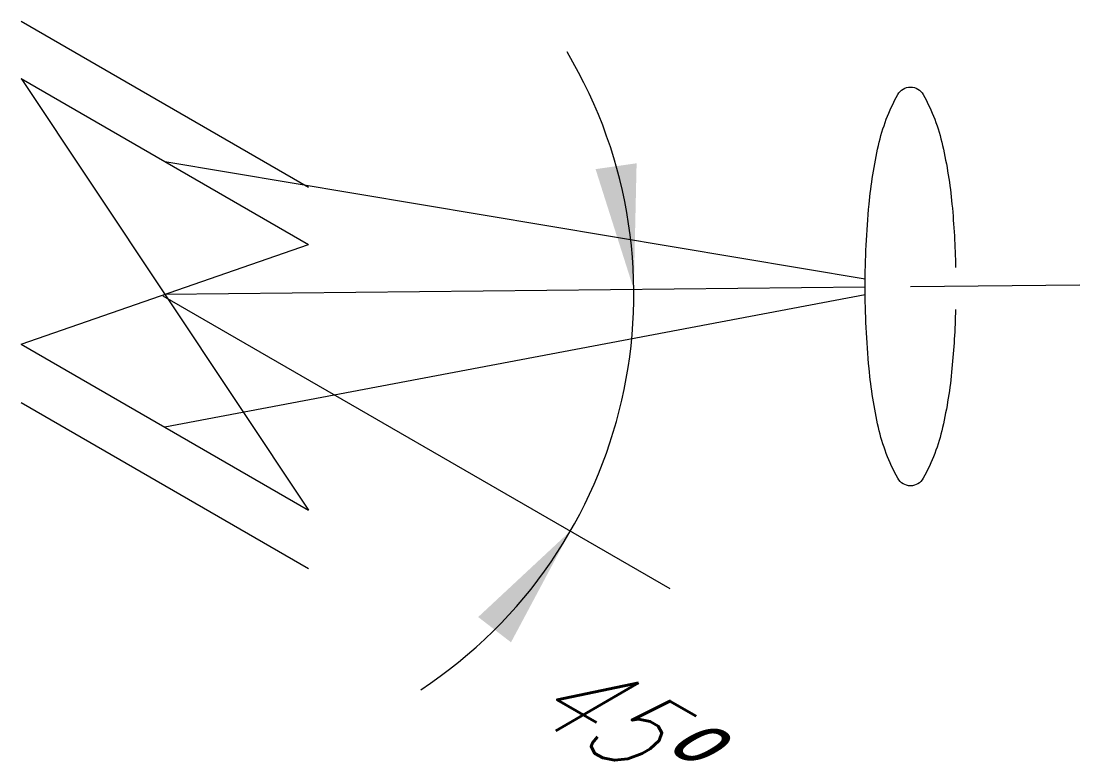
# Model space of a CAD drawing. Header units: millimetres. Extents: x -9987.35 to -9986.07, y -67 to -66.11.
import ezdxf

# ---------------------------------------------------------------- set-up
doc = ezdxf.new("R2010")
doc.units = ezdxf.units.MM
doc.layers.add('Tub_iso_válvulas', color=2, linetype='Continuous')
doc.styles.add('ISOPOS80', font='ROMANSBR', dxfattribs={"width": 0.85, "oblique": 30, "height": 2})

msp = doc.modelspace()

# ---------------------------------------------------------------- linework, layer by layer
at = {"layer": 'Tub_iso_válvulas'}
for p, q in [((-9987.3483, -66.1073), (-9987.0018, -66.3073)), ((-9987.3483, -66.1764), (-9987.0018, -66.3764)), ((-9987.3483, -66.1764), (-9987.0018, -66.6968)), ((-9987.3483, -66.4968), (-9987.0018, -66.3764)), ((-9987.3483, -66.4968), (-9987.0018, -66.6968)), ((-9987.3483, -66.5671), (-9987.0018, -66.7671))]:
    msp.add_line(p, q, dxfattribs=at)
at = {"layer": 'Tub_iso_válvulas', "color": 1}
for p, q in [((-9987.175, -66.2764), (-9986.3301, -66.418)), ((-9987.175, -66.4366), (-9986.3302, -66.4277)), ((-9986.2755, -66.4271), (-9986.0713, -66.425)), ((-9987.1772, -66.4383), (-9986.5657, -66.7914)), ((-9986.3301, -66.4374), (-9987.175, -66.5968))]:
    msp.add_line(p, q, dxfattribs=at)
for points in [[(-9986.2212, -66.4549, -0.016923), (-9986.2255, -66.5262, -0.032447), (-9986.2368, -66.5971, -0.069756), (-9986.2601, -66.6584, -0.273671), (-9986.2755, -66.6675, -0.273671), (-9986.2909, -66.6584, -0.069756), (-9986.3142, -66.5971, -0.032447), (-9986.3255, -66.5262, -0.023495), (-9986.3302, -66.4271, -0.023495), (-9986.3255, -66.3281, -0.032447), (-9986.3142, -66.2571, -0.069756), (-9986.2909, -66.1958, -0.273671), (-9986.2755, -66.1867, -0.273671)], [(-9986.2755, -66.1867, -0.273671), (-9986.2601, -66.1958, -0.069756), (-9986.2368, -66.2571, -0.032447), (-9986.2255, -66.3281, -0.018045), (-9986.2211, -66.4041, -0.023495)]]:
    msp.add_lwpolyline(points, format="xyb", dxfattribs=at)
msp.add_arc((-9987.1801, -66.4366), 0.5708, 303.3518, 30.8022, dxfattribs=at)
for points in [[(-9986.6554, -66.2857), (-9986.6059, -66.2786), (-9986.6093, -66.4306)], [(-9986.7574, -66.8562), (-9986.797, -66.8257), (-9986.6858, -66.7221)]]:
    msp.add_solid(points, dxfattribs=at)

# ---------------------------------------------------------------- texts
at = {"layer": 'Tub_iso_válvulas', "style": 'ISOPOS80', "oblique": 30, "width": 0.85}
msp.add_attdef('45º', (-9986.7445, -66.9392), '45%%D', height=0.1, rotation=330, dxfattribs=at)

doc.saveas('drawing.dxf')
